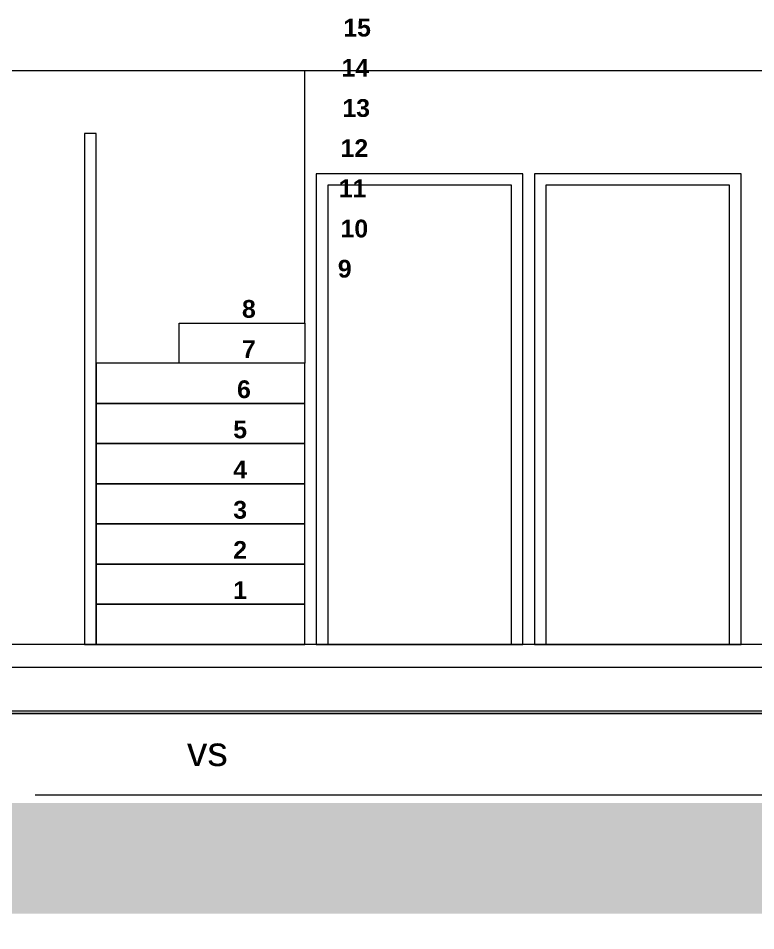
# Model space of a CAD drawing. Header units: metres. Extents: x -30.4 to 29.6, y -50.6 to 0.4.
# Drawn here: x 7.99 to 11.201, y -47.142 to -43.168 of the extents above; entities that cross this region are included whole.
import ezdxf
from ezdxf.enums import TextEntityAlignment as Align

# ---------------------------------------------------------------- set-up
doc = ezdxf.new("R2010")
doc.units = ezdxf.units.M
doc.header["$MEASUREMENT"] = 0
for name, color, linetype in [('Calque commun', 7, 'Continuous'), ('Cotations', 7, 'Continuous'), ('Textes', 7, 'Continuous')]:
    doc.layers.add(name, color=color, linetype=linetype)
doc.styles.add('Arial11', font='arial.ttf', dxfattribs={"height": 0.127566})
doc.styles.add('Arial12', font='arialbd.ttf', dxfattribs={"height": 0.077267})

msp = doc.modelspace()

# ---------------------------------------------------------------- hatches: boundary and pattern name
at = {"layer": 'Calque commun', "linetype": 'Continuous', "lineweight": 18}
msp.add_hatch(color=9, dxfattribs=at).paths.add_polyline_path([(13.8086, -47.0676), (13.8086, -45.9954), (13.15, -45.9954), (13.15, -46.6003), (13.15, -46.8243), (12.95, -46.8243), (12.95, -46.5854), (4.3484, -46.5854), (4.3484, -46.8243), (4.1484, -46.8243), (4.1484, -46.1454), (3.4696, -46.1454), (3.4696, -47.0676)])

# ---------------------------------------------------------------- linework, layer by layer
at = {"layer": 'Calque commun', "color": 7, "linetype": 'Continuous', "lineweight": 18}
for p, q in [((4.3484, -43.3954), (12.95, -43.3954)), ((6.8345, -43.3954), (12.4798, -43.3954)), ((12.95, -45.8954), (4.4684, -45.8954)), ((13.15, -45.9954), (4.1484, -45.9954)), ((12.95, -46.1854), (4.1484, -46.1854)), ((8.063, -46.5509), (12.3682, -46.5509))]:
    msp.add_line(p, q, dxfattribs=at)
at = {"layer": 'Calque commun', "color": 20, "linetype": 'Continuous', "lineweight": 9}
msp.add_line((9.2372, -44.4954), (9.2372, -43.3954), dxfattribs=at)
at = {"layer": 'Calque commun', "color": 3, "linetype": 'ByBlock', "lineweight": -2}
msp.add_line((4.3678, -46.1963), (12.9694, -46.1963), dxfattribs=at)

# ---------------------------------------------------------------- texts
at = {"layer": 'Calque commun', "color": 5, "linetype": 'ByBlock', "lineweight": -2, "style": 'Arial12'}
for s, height, p in [('15', 0.07727, (9.4051, -43.2704)), ('14', 0.07727, (9.3972, -43.4454)), ('13', 0.07727, (9.4011, -43.6204)), ('12', 0.07727, (9.3932, -43.7954)), ('11', 0.07727, (9.3853, -43.9704)), ('10', 0.07727, (9.3932, -44.1454)), ('9', 0.0773, (9.3813, -44.3204)), ('8', 0.0773, (8.9638, -44.4954)), ('7', 0.0773, (8.9638, -44.6704)), ('6', 0.0773, (8.9423, -44.8454)), ('5', 0.0773, (8.9258, -45.0204)), ('4', 0.0773, (8.9258, -45.1953)), ('3', 0.0773, (8.9258, -45.3704)), ('2', 0.0773, (8.9258, -45.5454)), ('1', 0.0773, (8.9258, -45.7204))]:
    msp.add_text(s, height=height, dxfattribs=at).set_placement(p, align=Align.BOTTOM_LEFT)
at = {"layer": 'Textes', "color": 3, "linetype": 'ByBlock', "lineweight": -2, "style": 'Arial11'}
msp.add_text('vs', height=0.12757, dxfattribs=at).set_placement((8.724, -46.4629), align=Align.BOTTOM_LEFT)

# ---------------------------------------------------------------- meshes
at = {"layer": 'Calque commun', "color": 7, "linetype": 'Continuous', "lineweight": 9}
mesh = msp.add_polyface(dxfattribs=at)
corners = [(29.6021, -8.6275), (-30.3979, -8.6275), (-30.3979, -50.6275), (29.6021, -50.6275)]
mesh.append_faces([[corners[k] for k in face] for face in [(0, 1, 2, 3)]], dxfattribs={"color": 7})
at = {"layer": 'Calque commun', "color": 20, "linetype": 'Continuous', "lineweight": 9}
mesh = msp.add_polyface(dxfattribs=at)
corners = [(8.3284, -43.6703), (8.2784, -43.6703), (8.2784, -45.8954), (8.3284, -45.8954)]
mesh.append_faces([[corners[k] for k in face] for face in [(0, 1, 2, 3)]], dxfattribs={"color": 20})
mesh = msp.add_polyface(dxfattribs=at)
corners = [(10.1872, -43.8454), (9.2872, -43.8454), (9.2872, -45.8954), (10.1872, -45.8954)]
mesh.append_faces([[corners[k] for k in face] for face in [(0, 1, 2, 3)]], dxfattribs={"color": 20})
mesh = msp.add_polyface(dxfattribs=at)
corners = [(11.1372, -43.8454), (10.2372, -43.8454), (10.2372, -45.8954), (11.1372, -45.8954)]
mesh.append_faces([[corners[k] for k in face] for face in [(0, 1, 2, 3)]], dxfattribs={"color": 20})
mesh = msp.add_polyface(dxfattribs=at)
corners = [(8.6904, -44.4954), (9.2372, -44.4954), (9.2372, -44.6704), (8.6904, -44.6704)]
mesh.append_faces([[corners[k] for k in face] for face in [(0, 1, 2, 3)]], dxfattribs={"color": 20})
mesh = msp.add_polyface(dxfattribs=at)
corners = [(9.2372, -44.6704), (8.3284, -44.6704), (8.3284, -44.8454), (9.2372, -44.8454)]
mesh.append_faces([[corners[k] for k in face] for face in [(0, 1, 2, 3)]], dxfattribs={"color": 20})
mesh = msp.add_polyface(dxfattribs=at)
corners = [(9.2372, -44.8454), (8.3284, -44.8454), (8.3284, -45.0204), (9.2372, -45.0204)]
mesh.append_faces([[corners[k] for k in face] for face in [(0, 1, 2, 3)]], dxfattribs={"color": 20})
mesh = msp.add_polyface(dxfattribs=at)
corners = [(9.2372, -45.0204), (8.3284, -45.0204), (8.3284, -45.1954), (9.2372, -45.1954)]
mesh.append_faces([[corners[k] for k in face] for face in [(0, 1, 2, 3)]], dxfattribs={"color": 20})
mesh = msp.add_polyface(dxfattribs=at)
corners = [(9.2372, -45.1954), (8.3284, -45.1954), (8.3284, -45.3704), (9.2372, -45.3704)]
mesh.append_faces([[corners[k] for k in face] for face in [(0, 1, 2, 3)]], dxfattribs={"color": 20})
mesh = msp.add_polyface(dxfattribs=at)
corners = [(9.2372, -45.3704), (8.3284, -45.3704), (8.3284, -45.5454), (9.2372, -45.5454)]
mesh.append_faces([[corners[k] for k in face] for face in [(0, 1, 2, 3)]], dxfattribs={"color": 20})
mesh = msp.add_polyface(dxfattribs=at)
corners = [(9.2372, -45.5454), (8.3284, -45.5454), (8.3284, -45.7204), (9.2372, -45.7204)]
mesh.append_faces([[corners[k] for k in face] for face in [(0, 1, 2, 3)]], dxfattribs={"color": 20})
mesh = msp.add_polyface(dxfattribs=at)
corners = [(9.2372, -45.7204), (8.3284, -45.7204), (8.3284, -45.8954), (9.2372, -45.8954)]
mesh.append_faces([[corners[k] for k in face] for face in [(0, 1, 2, 3)]], dxfattribs={"color": 20})
at = {"layer": 'Cotations', "color": 20, "linetype": 'Continuous', "lineweight": 9}
mesh = msp.add_polyface(dxfattribs=at)
corners = [(10.1372, -43.8954), (9.3372, -43.8954), (9.3372, -45.8954), (10.1372, -45.8954)]
mesh.append_faces([[corners[k] for k in face] for face in [(0, 1, 2, 3)]], dxfattribs={"color": 20})
mesh = msp.add_polyface(dxfattribs=at)
corners = [(11.0872, -43.8954), (10.2872, -43.8954), (10.2872, -45.8954), (11.0872, -45.8954)]
mesh.append_faces([[corners[k] for k in face] for face in [(0, 1, 2, 3)]], dxfattribs={"color": 20})

doc.saveas('drawing.dxf')
